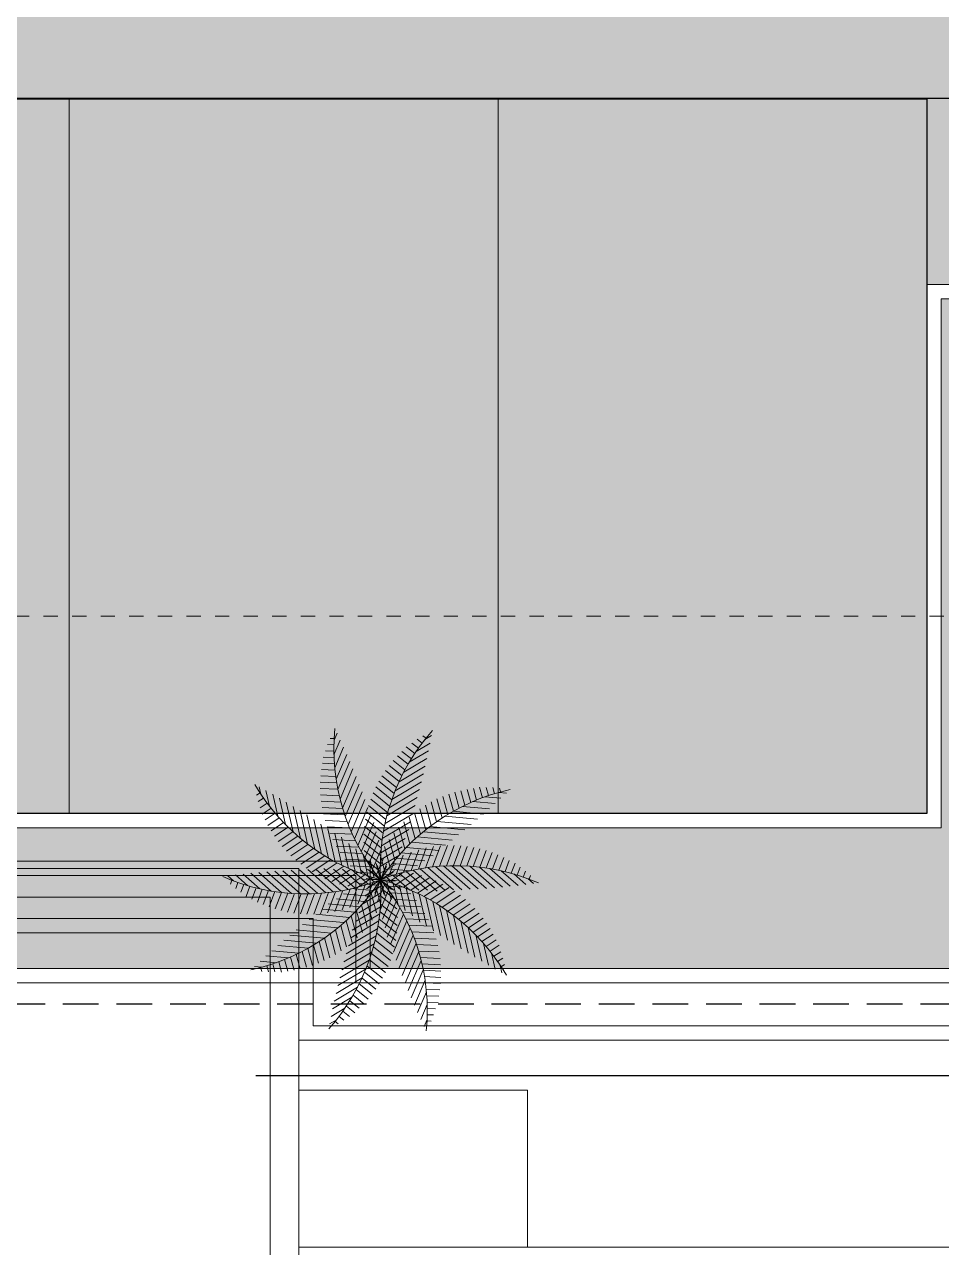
# Model space of a CAD drawing. Header units: inches. Extents: x 139 to 559, y -1 to 295.
# Drawn here: x 256.17 to 262.59, y 189.92 to 198.48 of the extents above; entities that cross this region are included whole.
import ezdxf

# ---------------------------------------------------------------- set-up
doc = ezdxf.new("R2010")
doc.units = ezdxf.units.IN
doc.header["$MEASUREMENT"] = 0
doc.linetypes.add('$0$HIDDEN', pattern=[0.375, 0.25, -0.125])
doc.linetypes.add('DASHDOT2', pattern=[0.5, 0.25, -0.125, 0, -0.125])
for name, color, linetype, lineweight in [('ars', 11, 'Continuous', 0), ('ARSIR', 31, 'Continuous', 5), ('ARSIR BETON', 8, 'Continuous', 5), ('ATAP', 3, 'Continuous', 20), ('DINDING2', 146, 'Continuous', 5), ('GSB', 1, 'Continuous', 15), ('lan', 7, 'Continuous', 15), ('POHON', 98, 'Continuous', 5), ('RUMPUT', 93, 'Continuous', 0), ('SANITAIR', 15, 'Continuous', 9)]:
    doc.layers.add(name, color=color, linetype=linetype, lineweight=lineweight)
doc.layers.add('as', color=1, linetype='Continuous', plot=False)
doc.layers.add('LANTAI', color=57, linetype='Continuous')
doc.layers.add('POLYLINE TPAK', color=4, linetype='Continuous', lineweight=20, plot=False)
pattern_1 = [(45, (37.0798, 226.14725), (6e-17, 0.5747364), [1.2192, -0.4064]), (135, (37.36716, 226.4346), (6e-17, 0.5747364), [1.2192, -0.4064])]
pattern_2 = [(86.6697, (37.0798, 226.14725), (-0.5066041, 0.569206), [0.142875, -0.934755]), (41.6697, (37.0798, 226.14725), (-0.5066045, 0.5692064), [0.142875, -0.619125]), (131.6697, (37.0798, 226.14725), (-0.5692064, -0.5066045), [0.142875, -0.619125])]

# ---------------------------------------------------------------- blocks, each defined once
blk = doc.blocks.new('A$C08441736')
at = {"color": 82}
for p, q in [((0.0057, 0.7473), (-0.0197, 0.7763)), ((0.0028, 0.7548), (0.0219, 0.762)), ((0.0458, 0.6127), (-0.0291, 0.6983)), ((0.0295, 0.6758), (-0.0246, 0.7375)), ((0.0138, 0.7247), (0.0436, 0.7359)), ((0.0239, 0.6942), (0.0635, 0.7091)), ((0.0572, 0.5554), (-0.0332, 0.6587)), ((0.033, 0.6634), (0.0847, 0.6828)), ((0.0412, 0.6322), (0.0982, 0.6536)), ((0.0485, 0.6007), (0.1131, 0.625)), ((0.0693, 0.4529), (-0.0405, 0.5783)), ((0.0647, 0.5025), (-0.037, 0.6187)), ((0.0548, 0.5688), (0.1264, 0.5957)), ((0.0602, 0.5366), (0.1381, 0.5658)), ((-0.2667, 0.4695), (-0.2209, 0.5389)), ((-0.244, 0.4456), (-0.1948, 0.5202)), ((-0.2219, 0.4209), (-0.1696, 0.5001)), ((0.0715, 0.4061), (-0.0435, 0.5374)), ((0.0646, 0.5039), (0.1482, 0.5354)), ((0.0679, 0.4709), (0.1568, 0.5043)), ((-0.2101, 0.4071), (-0.3726, 0.444)), ((-0.2003, 0.3953), (-0.1454, 0.4786)), ((-0.1795, 0.3687), (-0.1221, 0.4556)), ((0.07, 0.3191), (-0.0485, 0.4544)), ((0.0716, 0.3616), (-0.0462, 0.4961)), ((0.0703, 0.4376), (0.1637, 0.4727)), ((0.0715, 0.4038), (0.169, 0.4404)), ((-0.1808, 0.3705), (-0.3511, 0.4092)), ((-0.1546, 0.3346), (-0.329, 0.3742)), ((-0.1592, 0.3412), (-0.0999, 0.4311)), ((-0.1396, 0.3126), (-0.0787, 0.405)), ((-0.1207, 0.283), (-0.0586, 0.3772)), ((0.0668, 0.2785), (-0.0504, 0.4122)), ((0.0708, 0.335), (0.1744, 0.3739)), ((0.0717, 0.3696), (0.1726, 0.4075)), ((-0.131, 0.2993), (-0.3063, 0.3391)), ((-0.1026, 0.2522), (-0.0396, 0.3477)), ((-0.0852, 0.2204), (-0.0219, 0.3163)), ((0.0563, 0.2017), (-0.0529, 0.3264)), ((0.0622, 0.2394), (-0.0518, 0.3696)), ((0.0686, 0.2999), (0.1744, 0.3396)), ((0.191, 0.1571), (0.1753, 0.3294)), ((0.2177, 0.186), (0.2015, 0.3631)), ((-0.1097, 0.2645), (-0.2831, 0.3039)), ((-0.0904, 0.2302), (-0.2592, 0.2685)), ((-0.0686, 0.1872), (-0.0056, 0.2827)), ((0.0493, 0.1653), (-0.0577, 0.2876)), ((0.0606, 0.2283), (0.1681, 0.2688)), ((0.0653, 0.2644), (0.1723, 0.3046)), ((0.1371, 0.1048), (0.1223, 0.2666)), ((0.1641, 0.1301), (0.1491, 0.2951)), ((-0.073, 0.1963), (-0.2346, 0.233)), ((-0.0573, 0.1628), (-0.2158, 0.1988)), ((-0.1984, 0.1282), (-0.2037, 0.243)), ((-0.1656, 0.1112), (-0.1707, 0.2254)), ((-0.1326, 0.0926), (-0.1377, 0.205)), ((0.0413, 0.1302), (-0.0535, 0.2385)), ((0.0323, 0.0961), (-0.0531, 0.1937)), ((-0.0529, 0.1528), (0.0091, 0.2468)), ((-0.0381, 0.117), (0.0221, 0.2083)), ((0.047, 0.1547), (0.1525, 0.1943)), ((0.0546, 0.1918), (0.1616, 0.232)), ((0.0826, 0.0588), (0.0709, 0.1879)), ((0.1099, 0.081), (0.0969, 0.2244)), ((-0.2084, 0.1331), (-0.3675, 0.0649)), ((-0.0431, 0.1296), (-0.1835, 0.1615)), ((-0.0304, 0.0968), (-0.1568, 0.1255)), ((-0.0996, 0.0723), (-0.1045, 0.1815)), ((-0.0665, 0.0502), (-0.0712, 0.1542)), ((0.0224, 0.0631), (-0.0523, 0.1483)), ((-0.0243, 0.0797), (0.033, 0.1666)), ((0.038, 0.1171), (0.1403, 0.1555)), ((0.0552, 0.0379), (0.0449, 0.1507)), ((0.1366, 0.001), (0.2103, 0.1246)), ((-0.1744, 0.1159), (-0.3267, 0.0506)), ((-0.142, 0.098), (-0.2914, 0.034)), ((-0.1993, -0.0074), (-0.2706, 0.082)), ((-0.1111, 0.0795), (-0.2433, 0.0228)), ((-0.1617, -0.0031), (-0.2319, 0.0849)), ((-0.1231, -0.0001), (-0.1913, 0.0854)), ((-0.0833, 0.0015), (-0.1482, 0.0829)), ((-0.019, 0.0642), (-0.1295, 0.0893)), ((-0.0423, 0.0016), (-0.1024, 0.0769)), ((0, 0), (-0.053, 0.0664)), ((0.0116, 0.0311), (-0.0508, 0.1024)), ((-0.0333, 0.0262), (-0.0377, 0.1224)), ((-0.0115, 0.0408), (0.0415, 0.1211)), ((0, 0), (-0.0067, 0.0739)), ((0, 0), (-0.0038, 0.0848)), ((0, 0), (0.0467, 0.0709)), ((0, 0), (0.038, 0.0637)), ((0.0146, 0.0398), (0.1048, 0.0736)), ((0.0277, 0.0184), (0.0191, 0.1127)), ((0.0272, 0.0788), (0.1247, 0.1154)), ((0.0332, -0.0014), (0.0817, 0.08)), ((0.067, -0.0018), (0.1249, 0.0955)), ((0.0995, 0.0724), (0.2049, 0.0433)), ((0.1014, -0.001), (0.1678, 0.1104)), ((-0.0815, 0.0604), (-0.2006, 0.0093)), ((-0.1014, 0.001), (-0.1678, -0.1104)), ((-0.0531, 0.0408), (-0.1572, -0.0039)), ((-0.0352, -0.0236), (-0.128, 0.002)), ((-0.067, 0.0018), (-0.1249, -0.0955)), ((-0.026, 0.0206), (-0.1131, -0.0167)), ((-0.0089, 0.032), (-0.1013, 0.053)), ((0, 0), (-0.0819, 0.0226)), ((-0.0332, 0.0014), (-0.0817, -0.08)), ((0, 0), (-0.0724, 0.0164)), ((0, 0), (-0.0489, 0.0558)), ((0, 0), (0.0795, 0.0299)), ((0, 0), (0.0682, 0.0292)), ((0.026, -0.0206), (0.1131, 0.0167)), ((0.0352, 0.0236), (0.128, -0.002)), ((0.0531, -0.0408), (0.1572, 0.0039)), ((0.0683, 0.0477), (0.1687, 0.0201)), ((0.1231, 0.0001), (0.1913, -0.0854)), ((0.1617, 0.0031), (0.2319, -0.0849)), ((-0.2092, -0.0088), (-0.2941, -0.1511)), ((-0.1725, -0.0042), (-0.2557, -0.1438)), ((-0.1366, -0.001), (-0.2103, -0.1246)), ((-0.0995, -0.0724), (-0.2049, -0.0433)), ((-0.0683, -0.0477), (-0.1687, -0.0201)), ((-0.0146, -0.0398), (-0.1048, -0.0736)), ((-0.0826, -0.0588), (-0.0709, -0.1879)), ((0, 0), (-0.0795, -0.0299)), ((0, 0), (-0.0682, -0.0292)), ((-0.0552, -0.0379), (-0.0449, -0.1507)), ((0, 0), (-0.0467, -0.0709)), ((0.0115, -0.0408), (-0.0415, -0.1211)), ((0, 0), (-0.038, -0.0637)), ((-0.0277, -0.0184), (-0.0191, -0.1127)), ((-0.0116, -0.0311), (0.0508, -0.1024)), ((0, 0), (0.0724, -0.0164)), ((0, 0), (0.0038, -0.0848)), ((0, 0), (0.053, -0.0664)), ((0, 0), (0.0819, -0.0226)), ((0, 0), (0.0067, -0.0739)), ((0, 0), (0.0489, -0.0558)), ((0.0089, -0.032), (0.1013, -0.053)), ((0.0333, -0.0262), (0.0377, -0.1224)), ((0.0423, -0.0016), (0.1024, -0.0769)), ((0.0665, -0.0502), (0.0712, -0.1542)), ((0.0815, -0.0604), (0.2006, -0.0093)), ((0.0833, -0.0015), (0.1482, -0.0829)), ((-0.1832, -0.1491), (-0.294, -0.1186)), ((-0.1569, -0.1231), (-0.2671, -0.0927)), ((-0.129, -0.0975), (-0.2376, -0.0676)), ((-0.038, -0.1171), (-0.1403, -0.1555)), ((-0.1371, -0.1048), (-0.1223, -0.2666)), ((-0.0272, -0.0788), (-0.1247, -0.1154)), ((-0.1099, -0.081), (-0.0969, -0.2244)), ((0.0243, -0.0797), (-0.033, -0.1666)), ((-0.0323, -0.0961), (0.0531, -0.1937)), ((-0.0224, -0.0631), (0.0523, -0.1483)), ((0.0381, -0.117), (-0.0221, -0.2083)), ((0.019, -0.0642), (0.1295, -0.0893)), ((0.0304, -0.0968), (0.1568, -0.1255)), ((0.0996, -0.0723), (0.1045, -0.1815)), ((0.1326, -0.0926), (0.1377, -0.205)), ((0.1656, -0.1112), (0.1707, -0.2254)), ((-0.2082, -0.1755), (-0.3185, -0.1451)), ((-0.2177, -0.186), (-0.2015, -0.3631)), ((-0.191, -0.1571), (-0.1753, -0.3294)), ((-0.1641, -0.1301), (-0.1491, -0.2951)), ((-0.047, -0.1547), (-0.1525, -0.1943)), ((-0.0493, -0.1653), (0.0577, -0.2876)), ((-0.0413, -0.1302), (0.0535, -0.2385)), ((0.0529, -0.1528), (-0.0091, -0.2468)), ((0.0431, -0.1296), (0.1835, -0.1615)), ((0.0573, -0.1628), (0.2158, -0.1988)), ((0.1984, -0.1282), (0.2037, -0.243)), ((-0.2442, -0.2171), (-0.2279, -0.3961)), ((-0.0606, -0.2283), (-0.1681, -0.2688)), ((-0.0546, -0.1918), (-0.1616, -0.232)), ((-0.0622, -0.2394), (0.0518, -0.3696)), ((-0.0563, -0.2017), (0.0529, -0.3264)), ((0.0686, -0.1872), (0.0056, -0.2827)), ((0.0852, -0.2204), (0.0219, -0.3163)), ((-0.0686, -0.2999), (-0.1744, -0.3396)), ((-0.0653, -0.2644), (-0.1723, -0.3046)), ((-0.0668, -0.2785), (0.0504, -0.4122)), ((0.1026, -0.2522), (0.0396, -0.3477)), ((0.1207, -0.283), (0.0586, -0.3772)), ((-0.0708, -0.335), (-0.1744, -0.3739)), ((-0.0717, -0.3696), (-0.1726, -0.4075)), ((-0.0716, -0.3616), (0.0462, -0.4961)), ((-0.07, -0.3191), (0.0485, -0.4544)), ((0.1396, -0.3126), (0.0787, -0.405)), ((-0.0715, -0.4038), (-0.169, -0.4404)), ((-0.0715, -0.4061), (0.0435, -0.5374)), ((-0.0703, -0.4376), (-0.1637, -0.4727)), ((-0.0679, -0.4709), (-0.1568, -0.5043)), ((-0.0693, -0.4529), (0.0405, -0.5783)), ((-0.0646, -0.5039), (-0.1482, -0.5354)), ((-0.0602, -0.5366), (-0.1381, -0.5658)), ((-0.0647, -0.5025), (0.037, -0.6187)), ((-0.0572, -0.5554), (0.0332, -0.6587)), ((-0.0548, -0.5688), (-0.1264, -0.5957)), ((-0.0485, -0.6007), (-0.1131, -0.625)), ((-0.0458, -0.6127), (0.0291, -0.6983)), ((-0.0412, -0.6322), (-0.0982, -0.6536)), ((-0.033, -0.6634), (-0.0847, -0.6828)), ((-0.0295, -0.6758), (0.0246, -0.7375)), ((-0.0239, -0.6942), (-0.0635, -0.7091)), ((-0.0138, -0.7247), (-0.0436, -0.7359)), ((-0.0028, -0.7548), (-0.0219, -0.762)), ((-0.0057, -0.7473), (0.0197, -0.7763))]:
    blk.add_line(p, q, dxfattribs=at)
at = {"color": 60}
for p, q in [((-0.4414, 0.6123), (-0.4302, 0.6293)), ((-0.4347, 0.6079), (-0.4723, 0.6164)), ((-0.3734, 0.564), (-0.4534, 0.5822)), ((-0.4148, 0.5944), (-0.3973, 0.621)), ((-0.3887, 0.5757), (-0.3654, 0.611)), ((-0.3632, 0.5561), (-0.3328, 0.6022)), ((-0.3383, 0.5357), (-0.3048, 0.5865)), ((-0.3138, 0.5145), (-0.2759, 0.5721)), ((-0.3231, 0.5226), (-0.434, 0.5478)), ((-0.2802, 0.483), (-0.414, 0.5133)), ((-0.29, 0.4924), (-0.2479, 0.5562)), ((-0.243, 0.4446), (-0.3936, 0.4788)), ((-0.717, 0.2359), (-0.7179, 0.2563)), ((-0.685, 0.2371), (-0.6864, 0.2689)), ((-0.6529, 0.2372), (-0.6548, 0.2795)), ((-0.6207, 0.2364), (-0.6232, 0.2916)), ((-0.5885, 0.2346), (-0.5913, 0.2954)), ((-0.5563, 0.2317), (-0.5594, 0.3007)), ((-0.524, 0.2279), (-0.5275, 0.3043)), ((-0.4917, 0.223), (-0.4955, 0.3062)), ((-0.4593, 0.2171), (-0.4634, 0.3064)), ((-0.4269, 0.2101), (-0.4312, 0.3049)), ((-0.3944, 0.202), (-0.399, 0.3017)), ((-0.3619, 0.1928), (-0.3666, 0.2968)), ((-0.3293, 0.1824), (-0.3342, 0.2901)), ((-0.2967, 0.1708), (-0.3017, 0.2814)), ((-0.264, 0.158), (-0.2691, 0.2708)), ((-0.7089, 0.2363), (-0.7444, 0.2211)), ((-0.6336, 0.2368), (-0.709, 0.2045)), ((-0.5686, 0.2329), (-0.6731, 0.1881)), ((-0.5106, 0.226), (-0.6367, 0.1719)), ((-0.4579, 0.2168), (-0.5998, 0.156)), ((-0.4093, 0.2059), (-0.5625, 0.1402)), ((-0.3641, 0.1935), (-0.5246, 0.1247)), ((-0.3218, 0.1798), (-0.4861, 0.1094)), ((-0.2819, 0.1652), (-0.4472, 0.0943)), ((-0.2442, 0.1495), (-0.4076, 0.0795)), ((-0.2716, -0.0196), (-0.3429, 0.0698)), ((-0.2359, -0.0129), (-0.3076, 0.0769)), ((-0.4379, -0.0684), (-0.5001, 0.0096)), ((-0.4061, -0.0567), (-0.4711, 0.0246)), ((-0.3737, -0.046), (-0.4409, 0.0382)), ((-0.3404, -0.0362), (-0.4095, 0.0503)), ((-0.3064, -0.0274), (-0.3769, 0.0609)), ((-0.5289, -0.1086), (-0.5808, -0.0435)), ((-0.4992, -0.0943), (-0.555, -0.0245)), ((-0.4689, -0.0809), (-0.5281, -0.0068)), ((-0.4083, -0.0575), (-0.4977, -0.2075)), ((-0.366, -0.0436), (-0.4576, -0.1973)), ((-0.3251, -0.0321), (-0.4172, -0.1865)), ((-0.2855, -0.0226), (-0.3765, -0.1753)), ((-0.2469, -0.0148), (-0.3354, -0.1635)), ((-0.614, -0.1562), (-0.652, -0.1086)), ((-0.5863, -0.1395), (-0.6293, -0.0856)), ((-0.5459, -0.1173), (-0.6162, -0.2351)), ((-0.5579, -0.1236), (-0.6056, -0.0639)), ((-0.4979, -0.0937), (-0.5769, -0.2264)), ((-0.4521, -0.074), (-0.5375, -0.2172)), ((-0.6935, -0.2108), (-0.7134, -0.1859)), ((-0.6676, -0.1918), (-0.694, -0.1587)), ((-0.6518, -0.1808), (-0.6938, -0.2513)), ((-0.6411, -0.1736), (-0.6756, -0.1304)), ((-0.5969, -0.1457), (-0.6551, -0.2434)), ((-0.2318, -0.2023), (-0.3407, -0.1723)), ((-0.7124, -0.2255), (-0.7322, -0.2587)), ((-0.7188, -0.2306), (-0.7315, -0.2147)), ((-0.2753, -0.2568), (-0.3791, -0.2282)), ((-0.2541, -0.2294), (-0.3609, -0.2)), ((-0.314, -0.3127), (-0.4103, -0.2862)), ((-0.2952, -0.2846), (-0.3956, -0.257)), ((-0.2965, -0.2865), (-0.2807, -0.4604)), ((-0.2705, -0.2504), (-0.2542, -0.4286)), ((-0.3484, -0.3697), (-0.4346, -0.346)), ((-0.3318, -0.3411), (-0.4232, -0.3159)), ((-0.3477, -0.3685), (-0.3337, -0.5223)), ((-0.3223, -0.3256), (-0.3072, -0.4916)), ((-0.3787, -0.4279), (-0.4524, -0.4076)), ((-0.3641, -0.3987), (-0.4443, -0.3766)), ((-0.3727, -0.4158), (-0.3603, -0.5524)), ((-0.405, -0.4872), (-0.4636, -0.4711)), ((-0.3923, -0.4575), (-0.4588, -0.4391)), ((-0.3972, -0.4687), (-0.3869, -0.582)), ((-0.4166, -0.5173), (-0.4699, -0.5026)), ((-0.4274, -0.5476), (-0.4682, -0.5364)), ((-0.421, -0.5294), (-0.4136, -0.6111)), ((-0.4371, -0.5782), (-0.4678, -0.5697)), ((-0.446, -0.609), (-0.4656, -0.6036)), ((-0.4438, -0.6012), (-0.4403, -0.6396))]:
    blk.add_line(p, q, dxfattribs=at)
for p, q in [((0.4438, 0.6012), (0.4403, 0.6396)), ((0.3972, 0.4687), (0.3869, 0.582)), ((0.421, 0.5294), (0.4136, 0.6111)), ((0.4371, 0.5782), (0.4678, 0.5697)), ((0.446, 0.609), (0.4656, 0.6036)), ((0.3477, 0.3685), (0.3337, 0.5223)), ((0.3727, 0.4158), (0.3603, 0.5524)), ((0.4166, 0.5173), (0.4699, 0.5026)), ((0.4274, 0.5476), (0.4682, 0.5364)), ((0.2965, 0.2865), (0.2807, 0.4604)), ((0.3223, 0.3256), (0.3072, 0.4916)), ((0.3923, 0.4575), (0.4588, 0.4391)), ((0.405, 0.4872), (0.4636, 0.4711)), ((0.2705, 0.2504), (0.2542, 0.4286)), ((0.3641, 0.3987), (0.4443, 0.3766)), ((0.3787, 0.4279), (0.4524, 0.4076)), ((0.314, 0.3127), (0.4103, 0.2862)), ((0.3318, 0.3411), (0.4232, 0.3159)), ((0.3484, 0.3697), (0.4346, 0.346)), ((0.2753, 0.2568), (0.3791, 0.2282)), ((0.2952, 0.2846), (0.3956, 0.257)), ((0.6518, 0.1808), (0.6938, 0.2513)), ((0.7124, 0.2255), (0.7322, 0.2587)), ((0.2318, 0.2023), (0.3407, 0.1723)), ((0.2541, 0.2294), (0.3609, 0.2)), ((0.3251, 0.0321), (0.4172, 0.1865)), ((0.366, 0.0436), (0.4576, 0.1973)), ((0.4083, 0.0575), (0.4977, 0.2075)), ((0.4521, 0.074), (0.5375, 0.2172)), ((0.4979, 0.0937), (0.5769, 0.2264)), ((0.5459, 0.1173), (0.6162, 0.2351)), ((0.5969, 0.1457), (0.6551, 0.2434)), ((0.6676, 0.1918), (0.694, 0.1587)), ((0.6935, 0.2108), (0.7134, 0.1859)), ((0.7188, 0.2306), (0.7315, 0.2147)), ((0.1832, 0.1491), (0.294, 0.1186)), ((0.2082, 0.1755), (0.3185, 0.1451)), ((0.2092, 0.0088), (0.2941, 0.1511)), ((0.2469, 0.0148), (0.3354, 0.1635)), ((0.2855, 0.0226), (0.3765, 0.1753)), ((0.5863, 0.1395), (0.6293, 0.0856)), ((0.614, 0.1562), (0.652, 0.1086)), ((0.6411, 0.1736), (0.6756, 0.1304)), ((0.1569, 0.1231), (0.2671, 0.0927)), ((0.4379, 0.0684), (0.5001, -0.0096)), ((0.4689, 0.0809), (0.5281, 0.0068)), ((0.4992, 0.0943), (0.555, 0.0245)), ((0.5289, 0.1086), (0.5808, 0.0435)), ((0.5579, 0.1236), (0.6056, 0.0639)), ((0.1993, 0.0074), (0.2706, -0.082)), ((0.2359, 0.0129), (0.3076, -0.0769)), ((0.2716, 0.0196), (0.3429, -0.0698)), ((0.3064, 0.0274), (0.3769, -0.0609)), ((0.3404, 0.0362), (0.4095, -0.0503)), ((0.3737, 0.046), (0.4409, -0.0382)), ((0.4061, 0.0567), (0.4711, -0.0246)), ((0.142, -0.098), (0.2914, -0.034)), ((0.1744, -0.1159), (0.3267, -0.0506)), ((0.2084, -0.1331), (0.3675, -0.0649)), ((0.2442, -0.1495), (0.4076, -0.0795)), ((0.2819, -0.1652), (0.4472, -0.0943)), ((0.3218, -0.1798), (0.4861, -0.1094)), ((0.264, -0.158), (0.2691, -0.2708)), ((0.2967, -0.1708), (0.3017, -0.2814)), ((0.3293, -0.1824), (0.3342, -0.2901)), ((0.3641, -0.1935), (0.5246, -0.1247)), ((0.4093, -0.2059), (0.5625, -0.1402)), ((0.4579, -0.2168), (0.5998, -0.156)), ((0.5106, -0.226), (0.6367, -0.1719)), ((0.0904, -0.2302), (0.2592, -0.2685)), ((0.3619, -0.1928), (0.3666, -0.2968)), ((0.3944, -0.202), (0.399, -0.3017)), ((0.4269, -0.2101), (0.4312, -0.3049)), ((0.4593, -0.2171), (0.4634, -0.3064)), ((0.4917, -0.223), (0.4955, -0.3062)), ((0.524, -0.2279), (0.5275, -0.3043)), ((0.5563, -0.2317), (0.5594, -0.3007)), ((0.5686, -0.2329), (0.6731, -0.1881)), ((0.5885, -0.2346), (0.5913, -0.2954)), ((0.6207, -0.2364), (0.6232, -0.2916)), ((0.6336, -0.2368), (0.709, -0.2045)), ((0.6529, -0.2372), (0.6548, -0.2795)), ((0.685, -0.2371), (0.6864, -0.2689)), ((0.7089, -0.2363), (0.7444, -0.2211)), ((0.717, -0.2359), (0.7179, -0.2563)), ((0.1097, -0.2645), (0.2831, -0.3039)), ((0.131, -0.2993), (0.3063, -0.3391)), ((0.1592, -0.3412), (0.0999, -0.4311)), ((0.1795, -0.3687), (0.1221, -0.4556)), ((0.1546, -0.3346), (0.329, -0.3742)), ((0.1808, -0.3705), (0.3511, -0.4092)), ((0.2003, -0.3953), (0.1454, -0.4786)), ((0.2219, -0.4209), (0.1696, -0.5001)), ((0.2101, -0.4071), (0.3726, -0.444)), ((0.244, -0.4456), (0.1948, -0.5202)), ((0.2667, -0.4695), (0.2209, -0.5389)), ((0.243, -0.4446), (0.3936, -0.4788)), ((0.29, -0.4924), (0.2479, -0.5562)), ((0.2802, -0.483), (0.414, -0.5133)), ((0.3138, -0.5145), (0.2759, -0.5721)), ((0.3383, -0.5357), (0.3048, -0.5865)), ((0.3231, -0.5226), (0.434, -0.5478)), ((0.3632, -0.5561), (0.3328, -0.6022)), ((0.3887, -0.5757), (0.3654, -0.611)), ((0.3734, -0.564), (0.4534, -0.5822)), ((0.4148, -0.5944), (0.3973, -0.621)), ((0.4414, -0.6123), (0.4302, -0.6293)), ((0.4347, -0.6079), (0.4723, -0.6164))]:
    blk.add_line(p, q)
at = {"color": 106}
for p, q in [((0.2442, 0.2171), (0.2279, 0.3961)), ((0.1725, 0.0042), (0.2557, 0.1438)), ((0.129, 0.0975), (0.2376, 0.0676)), ((0.1111, -0.0795), (0.2433, -0.0228)), ((0.2313, -0.1438), (0.2364, -0.258)), ((0.073, -0.1963), (0.2346, -0.233))]:
    blk.add_line(p, q, dxfattribs=at)
at = {"color": 85}
blk.add_line((-0.2313, 0.1438), (-0.2364, 0.258), dxfattribs=at)
at = {"color": 82}
for centre, start, end in [((-0.9753, 0.3811), 338.65985, 23.6829), ((-1.013, -0.265), 14.65985, 59.6829), ((-0.6638, -0.8098), 50.65985, 95.6829), ((-0.061, -1.0453), 86.65985, 131.6829), ((0.5651, -0.8816), 122.65985, 167.6829), ((0.9753, -0.3811), 158.65985, 203.6829)]:
    blk.add_arc(centre, 1.0471, start, end, dxfattribs=at)
for centre, start, end in [((-0.5651, 0.8816), 302.65985, 347.6829), ((0.061, 1.0453), 266.65985, 311.6829), ((0.6638, 0.8098), 230.65985, 275.6829), ((1.013, 0.265), 194.65985, 239.6829)]:
    blk.add_arc(centre, 1.0471, start, end)
blk = doc.blocks.new('A.ATAP')
for points in [[(24.4, 49.75), (31.4, 49.75), (31.4, 59.15), (24.4, 59.15)], [(24.6, 49.95), (31.2, 49.95), (31.2, 58.95), (24.6, 58.95)]]:
    blk.add_lwpolyline(points, close=True)
at = {"layer": 'ars'}
blk.add_line((37.45, 56.5), (31.4, 56.5), dxfattribs=at)
at = {"layer": 'ATAP'}
for p, q in [((33, 57.5996), (31.4, 57.5996)), ((33, 56.5), (33, 57.5996))]:
    blk.add_line(p, q, dxfattribs=at)

msp = doc.modelspace()

# ---------------------------------------------------------------- hatches: boundary and pattern name
at = {"layer": 'ARSIR'}
h = msp.add_hatch(dxfattribs=at)
h.set_pattern_fill('AR-HBONE', color=256, scale=0.003, style=0)
h.set_pattern_definition([(45, (37.0798, 226.14725), (4e-17, 0.4310523), [0.9144, -0.3048]), (135, (37.29532, 226.36278), (4e-17, 0.4310523), [0.9144, -0.3048])])
edge = h.paths.add_edge_path()
edge.add_arc((191.2828, 190.0679), 15.2, 90, 180)
edge.add_line((176.0828, 190.0679), (176.0828, 133.2715))
edge.add_arc((191.2828, 133.2715), 15.2, 180, 214.23029)
edge.add_line((178.7157, 124.7212), (179.7078, 125.3962))
edge.add_arc((191.2827, 133.2715), 14, 180, 214.23027, ccw=False)
edge.add_line((177.2828, 133.2715), (177.2828, 190.0679))
edge.add_arc((191.2828, 190.0679), 14, 90, 180, ccw=False)
edge.add_line((191.2828, 204.0679), (270.5466, 204.0679))
edge.add_arc((270.5466, 204.9086), 0.8408, 270, 359.99697)
edge.add_line((271.3873, 204.9086), (191.2828, 205.2679))
h = msp.add_hatch(dxfattribs=at)
h.set_pattern_fill('HEX', color=256, scale=0.05, style=0)
h.set_pattern_definition([(0, (37.0798, 97.08053), (0, -0.274963), [0.15875, -0.3175]), (240, (37.0798, 97.08053), (-0.23812494, 0.1374815), [0.15875, -0.3175]), (300, (37.23855, 97.08053), (-0.23812494, -0.1374815), [0.15875, -0.3175])])
edge = h.paths.add_edge_path()
edge.add_arc((231.9822, 197.4574), 0.5, 0, 86.09599)
edge.add_line((232.0163, 197.9562), (262.4822, 197.9562))
edge.add_line((262.4822, 197.9562), (262.4822, 192.9562))
edge.add_line((262.4822, 192.9562), (232.4822, 192.9562))
edge.add_line((232.4822, 192.9562), (232.4822, 197.4574))
edge = h.paths.add_edge_path()
edge.add_line((230.4974, 197.1215), (230.4974, 197.4574))
edge.add_arc((230.9974, 197.4574), 0.5, 93.90401, 180.00169, ccw=False)
edge.add_line((230.9633, 197.9562), (227.8373, 197.9562))
edge.add_line((227.8373, 197.9562), (227.8373, 194.2562))
edge.add_line((227.8373, 194.2562), (225.5373, 194.2562))
edge.add_line((225.5373, 194.2562), (225.5373, 197.9562))
edge.add_line((225.5373, 197.9562), (191.2828, 197.9562))
edge.add_line((191.2828, 197.9562), (191.2828, 192.9562))
edge.add_line((191.2828, 192.9562), (221.2522, 192.9612))
edge.add_line((221.2522, 192.9612), (221.2659, 197.4578))
edge.add_line((221.2659, 197.4578), (221.4128, 197.8103))
edge.add_line((221.4128, 197.8103), (221.7657, 197.9562))
edge.add_line((221.7657, 197.9562), (222.4078, 197.9562))
edge.add_line((222.4078, 197.9562), (222.7612, 197.8098))
edge.add_line((222.7612, 197.8098), (222.9076, 197.4562))
edge.add_line((222.9076, 197.4562), (222.877, 197.1215))
edge.add_line((222.877, 197.1215), (224.077, 197.1215))
edge.add_line((224.077, 197.1215), (224.1076, 192.3215))
edge.add_line((224.1076, 192.3215), (229.2975, 192.3215))
edge.add_line((229.2975, 192.3215), (230.4975, 192.3215))
edge.add_line((230.4975, 192.3215), (230.4974, 197.1215))
h = msp.add_hatch(dxfattribs=at)
h.set_pattern_fill('AR-HBONE', color=256, scale=0.004, style=0)
h.set_pattern_definition(pattern_1)
h.paths.add_polyline_path([(277.2032, 190.67), (279.5032, 190.67), (279.5032, 186.97), (277.2032, 186.97)])
h.paths.add_polyline_path([(277.2032, 184.47), (279.5032, 184.47), (279.5032, 180.77), (277.2032, 180.77)])
edge = h.paths.add_edge_path()
edge.add_line((274.4123, 178.0115), (282.3623, 178.0115))
edge.add_line((282.3623, 178.0115), (282.3623, 182.8115))
edge.add_line((282.3623, 182.8115), (283.5623, 182.8115))
edge.add_line((283.5623, 182.8115), (283.5623, 190.7865))
edge.add_arc((286.5623, 190.7865), 3, 90, 180, ccw=False)
edge.add_line((286.5623, 193.7865), (332.5823, 193.7865))
edge.add_line((332.5823, 193.7865), (332.5823, 194.9865))
edge.add_line((332.5823, 194.9865), (279.5032, 194.9865))
edge.add_line((279.5032, 194.9865), (279.5032, 192.5865))
edge.add_line((279.5032, 192.5865), (277.2032, 192.5865))
edge.add_line((277.2032, 192.5865), (277.2032, 194.9865))
edge.add_line((277.2032, 194.9865), (272.3302, 194.9865))
edge.add_arc((265.7568, 189.203), 8.7555, 41.343, 90)
edge.add_line((265.7568, 197.9585), (262.4822, 197.9585))
edge.add_line((262.4822, 197.9585), (262.4822, 196.6571))
edge.add_line((262.4822, 196.6571), (265.7537, 196.6585))
edge.add_arc((265.7568, 189.203), 7.4555, 0.24526, 90.02394, ccw=False)
edge.add_line((273.2123, 189.2349), (273.2123, 182.8115))
edge.add_line((273.2123, 182.8115), (274.4123, 182.8115))
edge.add_line((274.4123, 182.8115), (274.4123, 178.0115))
at = {"layer": 'ARSIR BETON'}
h = msp.add_hatch(dxfattribs=at)
h.set_pattern_fill('AR-HBONE', color=256, scale=0.004, style=0)
h.set_pattern_definition(pattern_1)
edge = h.paths.add_edge_path()
edge.add_arc((191.2828, 190.0679), 14, 90, 180)
edge.add_line((177.2828, 190.0679), (177.2828, 133.2715))
edge.add_arc((191.2827, 133.2715), 14, 179.99992, 263.11919)
edge.add_line((189.6055, 119.3724), (189.6055, 112.3227))
edge.add_line((189.6055, 112.3227), (189.7055, 112.3227))
edge.add_line((189.7055, 112.3227), (189.7055, 112.2227))
edge.add_line((189.7055, 112.2227), (201.7055, 112.2227))
edge.add_line((201.7055, 112.2227), (201.7055, 119.2715))
edge.add_line((201.7055, 119.2715), (380.22, 119.2715))
edge.add_arc((380.22, 133.2715), 14, 270, 360)
edge.add_line((394.22, 133.2715), (394.22, 186.8365))
edge.add_arc((380.07, 186.8365), 14.15, 0.00002, 89.99998)
edge.add_line((380.07, 200.9865), (288.3873, 200.9865))
edge.add_arc((288.3873, 203.9865), 3, 180, 270, ccw=False)
edge.add_line((285.3873, 203.9865), (285.3986, 204.9823))
edge.add_line((285.3986, 204.9823), (271.3873, 205.1475))
edge.add_line((271.3873, 205.1475), (271.3873, 204.9086))
edge.add_arc((270.5466, 204.9086), 0.8408, 270, 359.99999, ccw=False)
edge.add_line((270.5466, 204.0679), (191.2828, 204.0679))
edge = h.paths.add_edge_path()
edge.add_line((191.2672, 197.9562), (265.7566, 197.9585))
edge.add_arc((265.7568, 189.203), 8.7555, 41.343, 90.00169, ccw=False)
edge.add_line((272.3302, 194.9865), (332.5823, 194.9865))
edge.add_line((332.5823, 194.9865), (332.5823, 191.8715))
edge.add_line((332.5823, 191.8715), (340.1822, 191.8715))
edge.add_line((340.1822, 191.8715), (340.1822, 194.9865))
edge.add_line((340.1822, 194.9865), (380.07, 194.9865))
edge.add_arc((380.07, 186.8365), 8.15, 0, 90, ccw=False)
edge.add_line((388.22, 186.8365), (388.22, 163.1715))
edge.add_line((388.22, 163.1715), (388.22, 157.7117))
edge.add_line((388.22, 157.7117), (388.22, 133.2715))
edge.add_arc((380.22, 133.2715), 8, -90, 0, ccw=False)
edge.add_line((380.22, 125.2715), (191.2828, 125.2715))
edge.add_arc((191.185, 133.1732), 7.9023, 180.12317, 270.70845, ccw=False)
edge.add_line((183.2828, 133.1562), (183.2675, 189.9541))
edge.add_arc((191.2675, 189.9563), 8, 90.00169, 180.01541, ccw=False)
at = {"layer": 'RUMPUT'}
h = msp.add_hatch(dxfattribs=at)
h.set_pattern_fill('GRASS', color=256, scale=0.03, angle=356.66969, style=0)
h.set_pattern_definition(pattern_2)
edge = h.paths.add_edge_path()
edge.add_line((173.8596, 124.7087), (178.5195, 124.7087))
edge.add_line((178.5195, 124.7087), (178.577, 124.7478))
edge.add_arc((191.2745, 133.269), 15.2918, 179.99042, 213.86512, ccw=False)
edge.add_line((175.9828, 133.2715), (175.9828, 190.0679))
edge.add_arc((191.2827, 190.0679), 15.2999, 89.99903, 180.00016, ccw=False)
edge.add_line((191.283, 205.3679), (269.9053, 205.0253))
edge.add_line((269.9053, 205.0253), (167.2319, 206.0181))
edge.add_line((167.2319, 206.0181), (167.521, 198.8985))
edge.add_line((167.521, 198.8985), (170.7477, 161.1323))
edge.add_line((170.7477, 161.1323), (173.8596, 124.7087))
h = msp.add_hatch(dxfattribs=at)
h.set_pattern_fill('GRASS', color=256, scale=0.03, angle=356.66969, style=0)
h.set_pattern_definition(pattern_2)
edge = h.paths.add_edge_path()
edge.add_line((266.1873, 178.0115), (273.1123, 178.0115))
edge.add_line((273.1123, 178.0115), (273.1123, 189.2346))
edge.add_arc((265.7568, 189.203), 7.3555, 0.24692, 91.40235)
edge.add_line((265.5768, 196.5562), (262.5822, 196.5562))
edge.add_line((262.5822, 196.5562), (262.5822, 192.8562))
edge.add_line((262.5822, 192.8562), (232.3822, 192.8562))
edge.add_line((232.3822, 192.8562), (232.3822, 197.4574))
edge.add_arc((231.9822, 197.4574), 0.4, 360, 450)
edge.add_line((231.9822, 197.8574), (230.9974, 197.8574))
edge.add_arc((230.9974, 197.4574), 0.4, 90, 180.00169)
edge.add_line((230.5974, 197.4574), (230.5975, 191.8715))
edge.add_line((230.5975, 191.8715), (263.3357, 191.8715))
edge.add_arc((263.4211, 189.1067), 2.7662, 0.31389, 91.76922, ccw=False)
edge.add_line((266.1873, 189.1218), (266.1873, 178.0115))

# ---------------------------------------------------------------- linework, layer by layer
msp.add_lwpolyline([(263.4373, 191.1215), (257.7873, 191.1215)])
at = {"layer": 'as', "linetype": '$0$HIDDEN'}
msp.add_line((263.4373, 191.6215), (230.4975, 191.6215), dxfattribs=at)
at = {"layer": 'DINDING2'}
for points in [[(273.2123, 178.0115), (273.2123, 189.2349, 0.420093), (265.5756, 196.6562), (262.4822, 196.6562), (262.4822, 192.9562), (232.4822, 192.9562), (232.4822, 197.4574, 0.414214), (231.9822, 197.9574), (230.9974, 197.9574, 0.414222), (230.4974, 197.4574), (230.4975, 191.7715), (263.3373, 191.7715, -0.421812), (266.0873, 189.1215), (266.0873, 178.0115)], [(273.1123, 178.0115), (273.1123, 189.2346, 0.420132), (265.5768, 196.5562), (262.5822, 196.5562), (262.5822, 192.8562), (232.3822, 192.8562), (232.3822, 197.4574, 0.414214), (231.9822, 197.8574), (230.9974, 197.8574, 0.414222), (230.5974, 197.4574), (230.5975, 191.8715), (263.3357, 191.8715, -0.421673), (266.1873, 189.1218), (266.1873, 178.0115)]]:
    msp.add_lwpolyline(points, format="xyb", dxfattribs=at)
at = {"layer": 'GSB', "linetype": 'DASHDOT2', "ltscale": 0.0025}
msp.add_line((157.5017, 194.3376), (497.7427, 194.3376), dxfattribs=at)
at = {"layer": 'lan'}
for points in [[(253.4822, 192.9562), (253.4822, 197.9562), (256.4822, 197.9562), (256.4822, 192.9562), (253.4822, 192.9562)], [(256.4822, 192.9562), (256.4822, 197.9562), (259.4822, 197.9562), (259.4822, 192.9562), (256.4822, 192.9562)], [(259.4822, 192.9562), (259.4822, 197.9562), (262.4822, 197.9562), (262.4822, 192.9562), (259.4822, 192.9562)]]:
    msp.add_lwpolyline(points, dxfattribs=at)
at = {"layer": 'LANTAI'}
for points in [[(191.2675, 197.9562, 0.414214), (183.2675, 189.9563), (183.2828, 133.1562, 0.417209), (191.2828, 125.2715), (380.22, 125.2715, 0.414214), (388.22, 133.2715), (388.22, 157.7117), (388.22, 157.7117), (388.22, 163.1715), (388.22, 163.1715), (388.22, 186.8365, 0.414214), (380.07, 194.9865), (340.1822, 194.9865), (340.1822, 191.8715), (332.5823, 191.8715), (332.5823, 194.9865), (272.3302, 194.9865, 0.215555), (265.7568, 197.9585), (191.2675, 197.9562)], [(332.5823, 193.7865), (332.5823, 194.9865), (279.5032, 194.9865), (279.5032, 192.5865), (277.2032, 192.5865), (277.2032, 194.9865), (272.3302, 194.9865, 0.215555), (265.7568, 197.9585), (262.4822, 197.9562), (262.4822, 196.7562), (262.4822, 196.6562), (265.7537, 196.6585, -0.413083), (273.2123, 189.2349), (273.2123, 182.8115), (274.4123, 182.8115), (274.4123, 178.0115)]]:
    msp.add_lwpolyline(points, format="xyb", dxfattribs=at)
for points in [[(191.2828, 192.9562), (191.2828, 197.9562), (262.4822, 197.9562), (262.4822, 192.9562), (232.4822, 192.9562)], [(262.4822, 197.9562), (262.4822, 196.6562)]]:
    msp.add_lwpolyline(points, dxfattribs=at)
at = {"layer": 'SANITAIR'}
for p, q in [((258.5873, 192.6215), (250.5873, 192.6215)), ((258.5873, 191.8715), (258.5873, 192.6215)), ((258.4873, 192.5215), (250.6873, 192.5215)), ((258.1873, 192.2215), (250.9873, 192.2215)), ((258.0873, 192.1215), (251.0873, 192.1215)), ((263.4373, 191.8715), (258.5873, 191.8715))]:
    msp.add_line(p, q, dxfattribs=at)
for points in [[(266.0873, 178.0115), (266.0873, 189.1215, 0.414214), (263.4373, 191.7715), (258.4873, 191.7715), (258.4873, 192.5215)], [(265.7873, 178.0115), (265.7873, 189.1215, 0.414214), (263.4373, 191.4715), (258.1873, 191.4715), (258.1873, 192.2215)], [(265.6873, 178.0115), (265.6873, 189.1215, 0.414214), (263.4373, 191.3715), (258.0873, 191.3715), (258.0873, 192.1215)]]:
    msp.add_lwpolyline(points, format="xyb", dxfattribs=at)

# ---------------------------------------------------------------- block references
at = {"layer": 'POHON', "lineweight": 0, "xscale": -1.377873410171134, "yscale": 1.377873410170821, "zscale": 1.377873410170977, "rotation": 269.9999995756769}
msp.add_blockref('A$C08441736', (258.6602, 192.4925), dxfattribs=at)
at = {"layer": 'POLYLINE TPAK'}
msp.add_blockref('A.ATAP', (226.6873, 133.4215), dxfattribs=at)

doc.saveas('drawing.dxf')
